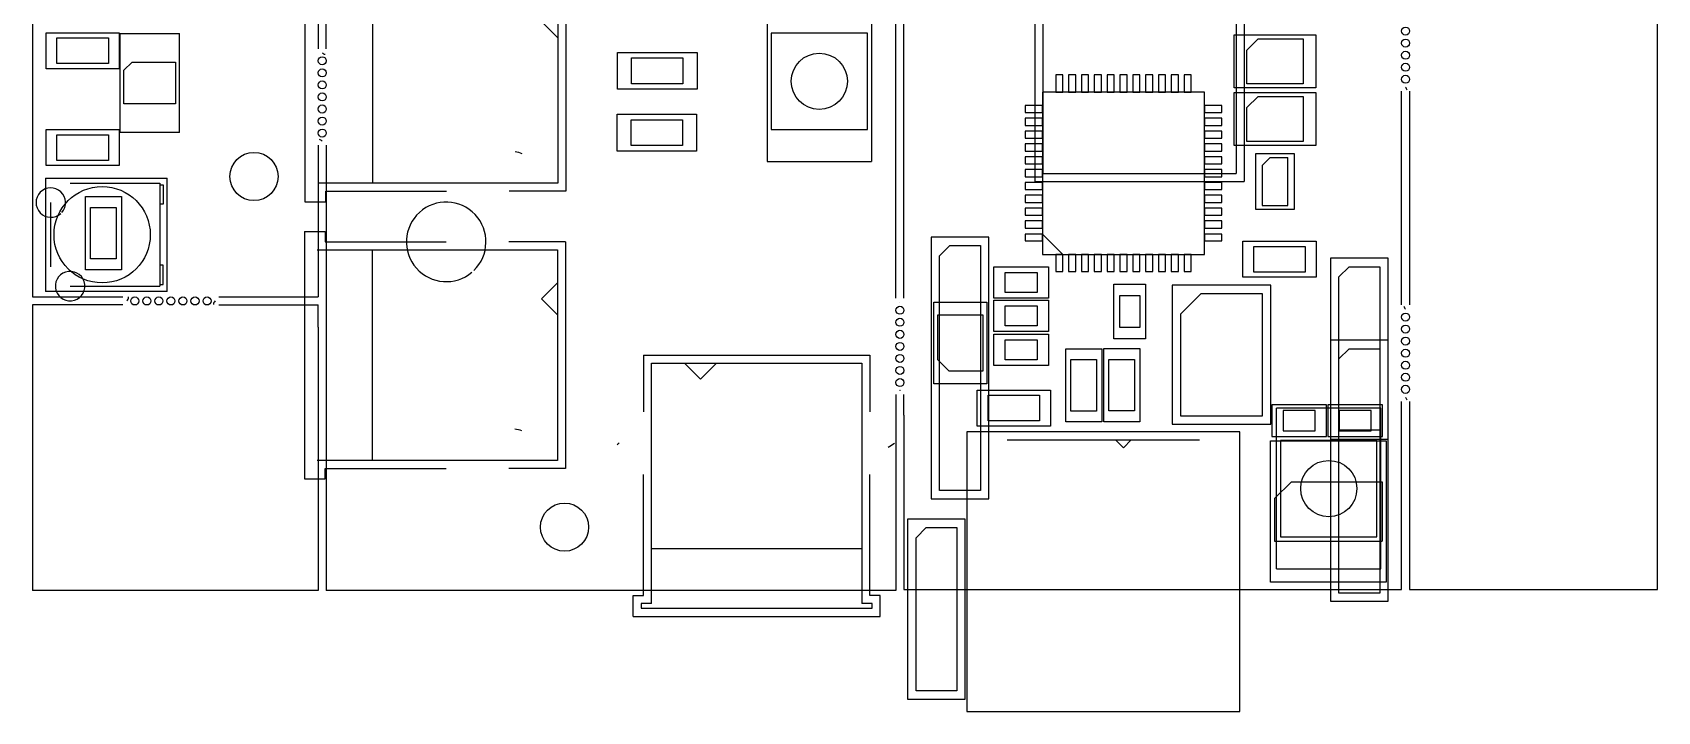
# Model space of a CAD drawing. Header units: metres. Extents: x -52 to 352, y -194 to -36.
# Drawn here: x -51.6 to 49.7, y -174.4 to -132.1 of the extents above; entities that cross this region are included whole.
import ezdxf

# ---------------------------------------------------------------- set-up
doc = ezdxf.new("R2010")
doc.units = ezdxf.units.M

msp = doc.modelspace()

# ---------------------------------------------------------------- linework, layer by layer
at = {"layer": 'BCrtYd', "color": 8}
for p, q in [((-50.75, -141.2), (-50.75, -148.26)), ((-50.75, -141.2), (-43.17, -141.2)), ((-43.17, -148.26), (-43.17, -141.2)), ((-43.17, -148.26), (-50.75, -148.26)), ((29.0595, -155.326), (25.6595, -155.326)), ((25.6595, -155.326), (25.6595, -157.286)), ((29.0595, -157.286), (29.0595, -155.326)), ((32.5595, -155.326), (29.1595, -155.326)), ((29.1595, -155.326), (29.1595, -157.286)), ((32.5595, -157.286), (32.5595, -155.326)), ((25.5845, -157.556), (32.7845, -157.556)), ((25.5845, -166.356), (25.5845, -157.556)), ((25.6595, -157.286), (29.0595, -157.286)), ((29.1595, -157.286), (32.5595, -157.286)), ((32.7845, -157.556), (32.7845, -166.356)), ((32.7845, -166.356), (25.5845, -166.356))]:
    msp.add_line(p, q, dxfattribs=at)
at = {"layer": 'BFab', "color": 6}
for p, q in [((-49.22, -141.53), (-43.62, -141.53)), ((-43.62, -141.53), (-43.62, -147.93)), ((-43.62, -141.63), (-43.42, -141.63)), ((-43.42, -141.63), (-43.42, -142.82)), ((-50.42, -146.73), (-50.42, -142.73)), ((-43.42, -142.83), (-43.62, -142.83)), ((-43.42, -146.63), (-43.62, -146.63)), ((-43.42, -147.83), (-43.42, -146.63)), ((-49.22, -147.93), (-43.62, -147.93)), ((-43.62, -147.83), (-43.42, -147.83)), ((26.3595, -155.681), (26.3595, -156.931)), ((28.3595, -155.681), (26.3595, -155.681)), ((28.3595, -156.931), (28.3595, -155.681)), ((29.8595, -155.681), (29.8595, -156.931)), ((31.8595, -155.681), (29.8595, -155.681)), ((31.8595, -156.931), (31.8595, -155.681)), ((26.3595, -156.931), (28.3595, -156.931)), ((29.8595, -156.931), (31.8595, -156.931)), ((26.8845, -160.106), (25.8345, -161.156)), ((26.8845, -160.106), (32.5345, -160.106)), ((32.5345, -160.106), (32.5345, -163.806)), ((25.8345, -161.156), (25.8345, -163.806)), ((25.8345, -163.806), (32.5345, -163.806))]:
    msp.add_line(p, q, dxfattribs=at)
msp.add_circle((-47.22, -144.73), 3, dxfattribs=at)
for centre, start, end in [((-50.42, -142.73), -41.713436, -47.413436), ((-49.22, -147.93), 6.077129, 5.577129)]:
    msp.add_arc(centre, 0.91844, start, end, dxfattribs=at)
at = {"layer": 'Eco2', "color": 4}
for p, q in [((12.6328, -134.781), (12.201, -134.781)), ((12.201, -134.781), (12.201, -135.8478)), ((12.6328, -135.8478), (12.6328, -134.781)), ((13.4456, -134.781), (12.9884, -134.781)), ((12.9884, -134.781), (12.9884, -135.8478)), ((13.4456, -135.8478), (13.4456, -134.781)), ((13.8012, -134.781), (13.8012, -135.8478)), ((14.233, -134.781), (13.8012, -134.781)), ((14.233, -135.8478), (14.233, -134.781)), ((14.5886, -134.781), (14.5886, -135.8478)), ((15.0458, -134.781), (14.5886, -134.781)), ((15.0458, -135.8478), (15.0458, -134.781)), ((15.8332, -134.781), (15.4014, -134.781)), ((15.4014, -134.781), (15.4014, -135.8478)), ((15.8332, -135.8478), (15.8332, -134.781)), ((16.646, -134.781), (16.1888, -134.781)), ((16.1888, -134.781), (16.1888, -135.8478)), ((16.646, -135.8478), (16.646, -134.781)), ((17.4334, -134.781), (17.0016, -134.781)), ((17.0016, -134.781), (17.0016, -135.8478)), ((17.4334, -135.8478), (17.4334, -134.781)), ((18.2462, -134.781), (17.789, -134.781)), ((17.789, -134.781), (17.789, -135.8478)), ((18.2462, -135.8478), (18.2462, -134.781)), ((18.6018, -134.781), (18.6018, -135.8478)), ((19.0336, -134.781), (18.6018, -134.781)), ((19.0336, -135.8478), (19.0336, -134.781)), ((19.8464, -134.781), (19.3892, -134.781)), ((19.3892, -134.781), (19.3892, -135.8478)), ((19.8464, -135.8478), (19.8464, -134.781)), ((20.202, -134.781), (20.202, -135.8478)), ((20.6338, -134.781), (20.202, -134.781)), ((20.6338, -135.8478), (20.6338, -134.781)), ((11.3628, -136.686), (10.296, -136.686)), ((10.296, -136.686), (10.296, -137.1178)), ((11.3628, -135.8478), (11.3628, -145.957)), ((21.472, -135.8478), (11.3628, -135.8478)), ((11.3628, -137.1178), (11.3628, -136.686)), ((12.201, -135.8478), (12.6328, -135.8478)), ((12.9884, -135.8478), (13.4456, -135.8478)), ((13.8012, -135.8478), (14.233, -135.8478)), ((14.5886, -135.8478), (15.0458, -135.8478)), ((15.4014, -135.8478), (15.8332, -135.8478)), ((16.1888, -135.8478), (16.646, -135.8478)), ((17.0016, -135.8478), (17.4334, -135.8478)), ((17.789, -135.8478), (18.2462, -135.8478)), ((18.6018, -135.8478), (19.0336, -135.8478)), ((19.3892, -135.8478), (19.8464, -135.8478)), ((20.202, -135.8478), (20.6338, -135.8478)), ((21.472, -145.957), (21.472, -135.8478)), ((22.5388, -136.686), (21.472, -136.686)), ((21.472, -136.686), (21.472, -137.1178)), ((22.5388, -137.1178), (22.5388, -136.686)), ((10.296, -137.1178), (11.3628, -137.1178)), ((11.3628, -137.4734), (10.296, -137.4734)), ((10.296, -137.4734), (10.296, -137.9306)), ((11.3628, -137.9306), (11.3628, -137.4734)), ((21.472, -137.1178), (22.5388, -137.1178)), ((22.5388, -137.4734), (21.472, -137.4734)), ((21.472, -137.4734), (21.472, -137.9306)), ((22.5388, -137.9306), (22.5388, -137.4734)), ((10.296, -137.9306), (11.3628, -137.9306)), ((11.3628, -138.2862), (10.296, -138.2862)), ((10.296, -138.2862), (10.296, -138.718)), ((11.3628, -138.718), (11.3628, -138.2862)), ((21.472, -137.9306), (22.5388, -137.9306)), ((21.472, -138.2862), (21.472, -138.718)), ((22.5388, -138.2862), (21.472, -138.2862)), ((22.5388, -138.718), (22.5388, -138.2862)), ((10.296, -138.718), (11.3628, -138.718)), ((11.3628, -139.0736), (10.296, -139.0736)), ((10.296, -139.0736), (10.296, -139.5308)), ((10.296, -139.5308), (11.3628, -139.5308)), ((11.3628, -139.5308), (11.3628, -139.0736)), ((21.472, -138.718), (22.5388, -138.718)), ((22.5388, -139.0736), (21.472, -139.0736)), ((21.472, -139.0736), (21.472, -139.5308)), ((21.472, -139.5308), (22.5388, -139.5308)), ((22.5388, -139.5308), (22.5388, -139.0736)), ((10.296, -139.8864), (10.296, -140.3182)), ((11.3628, -139.8864), (10.296, -139.8864)), ((10.296, -140.3182), (11.3628, -140.3182)), ((11.3628, -140.6738), (10.296, -140.6738)), ((10.296, -140.6738), (10.296, -141.131)), ((11.3628, -140.3182), (11.3628, -139.8864)), ((11.3628, -141.131), (11.3628, -140.6738)), ((22.5388, -139.8864), (21.472, -139.8864)), ((21.472, -139.8864), (21.472, -140.3182)), ((21.472, -140.3182), (22.5388, -140.3182)), ((22.5388, -140.6738), (21.472, -140.6738)), ((21.472, -140.6738), (21.472, -141.131)), ((22.5388, -140.3182), (22.5388, -139.8864)), ((22.5388, -141.131), (22.5388, -140.6738)), ((10.296, -141.131), (11.3628, -141.131)), ((11.3628, -141.4866), (10.296, -141.4866)), ((10.296, -141.4866), (10.296, -141.9184)), ((11.3628, -141.9184), (11.3628, -141.4866)), ((21.472, -141.131), (22.5388, -141.131)), ((22.5388, -141.4866), (21.472, -141.4866)), ((21.472, -141.4866), (21.472, -141.9184)), ((22.5388, -141.9184), (22.5388, -141.4866)), ((10.296, -141.9184), (11.3628, -141.9184)), ((10.296, -142.274), (10.296, -142.7312)), ((11.3628, -142.274), (10.296, -142.274)), ((10.296, -142.7312), (11.3628, -142.7312)), ((11.3628, -142.7312), (11.3628, -142.274)), ((21.472, -141.9184), (22.5388, -141.9184)), ((22.5388, -142.274), (21.472, -142.274)), ((21.472, -142.274), (21.472, -142.7312)), ((21.472, -142.7312), (22.5388, -142.7312)), ((22.5388, -142.7312), (22.5388, -142.274)), ((10.296, -143.0868), (10.296, -143.5186)), ((11.3628, -143.0868), (10.296, -143.0868)), ((10.296, -143.5186), (11.3628, -143.5186)), ((11.3628, -143.5186), (11.3628, -143.0868)), ((22.5388, -143.0868), (21.472, -143.0868)), ((21.472, -143.0868), (21.472, -143.5186)), ((21.472, -143.5186), (22.5388, -143.5186)), ((22.5388, -143.5186), (22.5388, -143.0868)), ((10.296, -143.8742), (10.296, -144.3314)), ((11.3628, -143.8742), (10.296, -143.8742)), ((10.296, -144.3314), (11.3628, -144.3314)), ((10.296, -144.687), (10.296, -145.1188)), ((11.3628, -144.687), (10.296, -144.687)), ((11.3628, -144.3314), (11.3628, -143.8742)), ((12.6328, -145.957), (11.3628, -144.687)), ((11.3628, -145.1188), (11.3628, -144.687)), ((22.5388, -143.8742), (21.472, -143.8742)), ((21.472, -143.8742), (21.472, -144.3314)), ((21.472, -144.3314), (22.5388, -144.3314)), ((21.472, -144.687), (21.472, -145.1188)), ((22.5388, -144.687), (21.472, -144.687)), ((22.5388, -144.3314), (22.5388, -143.8742)), ((22.5388, -145.1188), (22.5388, -144.687)), ((10.296, -145.1188), (11.3628, -145.1188)), ((21.472, -145.1188), (22.5388, -145.1188)), ((11.3628, -145.957), (21.472, -145.957)), ((12.6328, -145.957), (12.201, -145.957)), ((12.201, -145.957), (12.201, -147.0238)), ((12.6328, -147.0238), (12.6328, -145.957)), ((12.9884, -145.957), (12.9884, -147.0238)), ((13.4456, -145.957), (12.9884, -145.957)), ((13.4456, -147.0238), (13.4456, -145.957)), ((13.8012, -145.957), (13.8012, -147.0238)), ((14.233, -145.957), (13.8012, -145.957)), ((14.233, -147.0238), (14.233, -145.957)), ((14.5886, -145.957), (14.5886, -147.0238)), ((15.0458, -145.957), (14.5886, -145.957)), ((15.0458, -147.0238), (15.0458, -145.957)), ((15.4014, -145.957), (15.4014, -147.0238)), ((15.8332, -145.957), (15.4014, -145.957)), ((15.8332, -147.0238), (15.8332, -145.957)), ((16.646, -145.957), (16.1888, -145.957)), ((16.1888, -145.957), (16.1888, -147.0238)), ((16.646, -147.0238), (16.646, -145.957)), ((17.4334, -145.957), (17.0016, -145.957)), ((17.0016, -145.957), (17.0016, -147.0238)), ((17.4334, -147.0238), (17.4334, -145.957)), ((18.2462, -145.957), (17.789, -145.957)), ((17.789, -145.957), (17.789, -147.0238)), ((18.2462, -147.0238), (18.2462, -145.957)), ((18.6018, -145.957), (18.6018, -147.0238)), ((19.0336, -145.957), (18.6018, -145.957)), ((19.0336, -147.0238), (19.0336, -145.957)), ((19.8464, -145.957), (19.3892, -145.957)), ((19.3892, -145.957), (19.3892, -147.0238)), ((19.8464, -147.0238), (19.8464, -145.957)), ((20.202, -145.957), (20.202, -147.0238)), ((20.6338, -145.957), (20.202, -145.957)), ((20.6338, -147.0238), (20.6338, -145.957)), ((12.201, -147.0238), (12.6328, -147.0238)), ((12.9884, -147.0238), (13.4456, -147.0238)), ((13.8012, -147.0238), (14.233, -147.0238)), ((14.5886, -147.0238), (15.0458, -147.0238)), ((15.4014, -147.0238), (15.8332, -147.0238)), ((16.1888, -147.0238), (16.646, -147.0238)), ((17.0016, -147.0238), (17.4334, -147.0238)), ((17.789, -147.0238), (18.2462, -147.0238)), ((18.6018, -147.0238), (19.0336, -147.0238)), ((19.3892, -147.0238), (19.8464, -147.0238)), ((20.202, -147.0238), (20.6338, -147.0238))]:
    msp.add_line(p, q, dxfattribs=at)
at = {"layer": 'Edge', "color": 2}
for p, q in [((-51.56, -64.88), (-51.56, -148.605)), ((-33.76, -78.68), (-33.76, -133.155)), ((-33.26, -133.155), (-33.26, -85.355)), ((2.2395, -148.681), (2.24, -109.72375)), ((49.69, -166.805), (49.69, -119.755)), ((2.7395, -148.681), (2.7345, -125.821)), ((33.74, -149.105), (33.74, -135.80495)), ((34.24, -135.80495), (34.24, -149.105)), ((-33.76, -139.155), (-33.76, -139.505)), ((-33.76, -139.505), (-33.76, -145.505)), ((-33.26, -139.155), (-33.26, -166.88)), ((-33.76, -145.505), (-33.76, -148.605)), ((-51.56, -148.605), (-45.935, -148.605)), ((-39.96, -148.605), (-33.76, -148.605)), ((-45.935, -149.105), (-51.56, -149.105)), ((-51.56, -149.105), (-51.56, -166.88)), ((-39.96, -149.105), (-33.76, -149.105)), ((-33.76, -150.48), (-33.76, -149.105)), ((-33.76, -150.48), (-33.76, -166.88)), ((2.2395, -154.681), (2.24, -166.885)), ((2.7345, -155.971), (2.7395, -154.681)), ((33.7345, -166.821), (33.74, -155.105)), ((34.24, -155.105), (34.24, -166.805)), ((2.7345, -155.971), (2.7345, -161.971)), ((2.7345, -161.971), (2.7345, -166.821)), ((-33.76, -166.88), (-51.56, -166.88)), ((2.24, -166.885), (-33.26, -166.88)), ((2.7345, -166.821), (33.7345, -166.821)), ((34.24, -166.805), (49.69, -166.805))]:
    msp.add_line(p, q, dxfattribs=at)
for centre, radius in [((33.99, -132.05495), 0.25), ((33.99, -132.80495), 0.25), ((33.99, -133.55495), 0.25), ((-33.51, -133.905), 0.25), ((-33.51, -134.655), 0.25), ((33.99, -134.30495), 0.25), ((-33.51, -135.405), 0.25), ((33.99, -135.05495), 0.25), ((-33.51, -136.155), 0.25), ((-33.51, -136.905), 0.25), ((-33.51, -137.655), 0.25), ((-33.51, -138.405), 0.25), ((-37.76, -141.105), 1.5), ((-45.185, -148.855), 0.25), ((-44.435, -148.855), 0.25), ((-43.685, -148.855), 0.25), ((-42.935, -148.855), 0.25), ((-42.185, -148.855), 0.25), ((-41.435, -148.855), 0.25), ((-40.685, -148.855), 0.25), ((2.4895, -149.431), 0.25), ((33.99, -149.855), 0.25), ((2.4895, -150.181), 0.25), ((2.4895, -150.931), 0.25), ((33.99, -150.605), 0.25), ((2.4895, -151.681), 0.25), ((33.99, -151.355), 0.25), ((33.99, -152.105), 0.25), ((2.4895, -152.431), 0.25), ((33.99, -152.855), 0.25), ((2.4895, -153.181), 0.25), ((2.4895, -153.931), 0.25), ((33.99, -153.605), 0.25), ((33.99, -154.355), 0.25), ((-18.41, -162.93), 1.5)]:
    msp.add_circle(centre, radius, dxfattribs=at)
for centre, radius, start, end in [((-33.26, -133.155), 0.353553, -135, -101.24), ((33.74, -135.80495), 0.353518, 10.75427, 44.99427), ((-33.76, -139.155), 0.353553, 45, 78.26), ((-45.935, -148.605), 0.353518, -45, 0.935), ((-39.935, -149.105), 0.353589, 135, 174.935), ((2.7395, -148.681), 0.353589, -137.233771, -134.994271), ((34.24, -149.105), 0.353553, -168.74, -135), ((2.2395, -154.681), 0.353518, 42.25477, 44.99427), ((33.74, -155.105), 0.353553, 10.76, 45)]:
    msp.add_arc(centre, radius, start, end, dxfattribs=at)
at = {"layer": 'FCrtYd', "color": 7}
for p, q in [((10.895, -125.37375), (10.895, -141.42375)), ((23.935, -125.37375), (23.935, -141.42375)), ((-34.59, -127.275), (-34.59, -142.675)), ((-18.33, -127.925), (-18.33, -142.025)), ((-5.785, -130.18), (-5.785, -140.18)), ((0.715, -130.18), (0.715, -140.18)), ((-50.715, -134.4), (-50.715, -132.16)), ((-50.715, -132.16), (-46.155, -132.16)), ((-46.155, -132.16), (-46.155, -134.4)), ((-46.11, -132.2), (-42.41, -132.2)), ((-46.11, -132.2), (-46.11, -138.36)), ((-42.41, -138.36), (-42.41, -132.2)), ((23.3095, -135.596), (23.3095, -132.296)), ((23.3095, -132.296), (28.4095, -132.296)), ((28.4095, -132.296), (28.4095, -135.596)), ((-15.115, -135.68), (-15.115, -133.38)), ((-15.115, -133.38), (-10.155, -133.38)), ((-10.155, -133.38), (-10.155, -135.68)), ((-46.155, -134.4), (-50.715, -134.4)), ((28.4095, -135.596), (23.3095, -135.596)), ((-10.155, -135.68), (-15.115, -135.68)), ((23.3095, -135.871), (28.4095, -135.871)), ((23.3095, -139.171), (23.3095, -135.871)), ((28.4095, -135.871), (28.4095, -139.171)), ((-15.14, -137.23), (-10.18, -137.23)), ((-15.14, -139.53), (-15.14, -137.23)), ((-10.18, -137.23), (-10.18, -139.53)), ((-50.715, -138.185), (-46.155, -138.185)), ((-50.715, -140.425), (-50.715, -138.185)), ((-46.155, -138.185), (-46.155, -140.425)), ((-42.41, -138.36), (-46.11, -138.36)), ((-10.18, -139.53), (-15.14, -139.53)), ((28.4095, -139.171), (23.3095, -139.171)), ((24.655, -139.665), (27.055, -139.665)), ((24.655, -143.165), (24.655, -139.665)), ((27.055, -139.665), (27.055, -143.165)), ((-46.155, -140.425), (-50.715, -140.425)), ((-5.785, -140.18), (0.715, -140.18)), ((10.895, -141.42375), (23.935, -141.42375)), ((-48.265, -142.35), (-46.025, -142.35)), ((-48.265, -146.91), (-48.265, -142.35)), ((-46.025, -142.35), (-46.025, -146.91)), ((-34.59, -142.675), (-33.29, -142.675)), ((-33.29, -142.025), (-25.76, -142.025)), ((-33.29, -142.675), (-33.29, -142.025)), ((-18.33, -142.025), (-21.86, -142.025)), ((27.055, -143.165), (24.655, -143.165)), ((-34.615, -144.525), (-33.315, -144.525)), ((-34.615, -144.525), (-34.615, -159.925)), ((-33.315, -144.525), (-33.315, -145.175)), ((-33.315, -145.175), (-25.785, -145.175)), ((-18.355, -145.175), (-21.885, -145.175)), ((-18.355, -145.175), (-18.355, -159.275)), ((8.03, -144.8774), (4.43, -144.8774)), ((4.43, -144.8774), (4.43, -161.1774)), ((8.03, -161.1774), (8.03, -144.8774)), ((23.8545, -145.136), (28.4145, -145.136)), ((23.8545, -147.376), (23.8545, -145.136)), ((28.4145, -145.136), (28.4145, -147.376)), ((8.3424, -148.6824), (8.3424, -146.7224)), ((8.3424, -146.7224), (11.7424, -146.7224)), ((11.7424, -146.7224), (11.7424, -148.6824)), ((29.3095, -146.196), (29.3095, -167.546)), ((32.9095, -146.196), (29.3095, -146.196)), ((32.9095, -167.546), (32.9095, -146.196)), ((-46.025, -146.91), (-48.265, -146.91)), ((15.825, -151.215), (15.825, -147.815)), ((15.825, -147.815), (17.785, -147.815)), ((17.785, -147.815), (17.785, -151.215)), ((28.4145, -147.376), (23.8545, -147.376)), ((11.7424, -148.6824), (8.3424, -148.6824)), ((8.3424, -150.7574), (8.3424, -148.7974)), ((8.3424, -148.7974), (11.7424, -148.7974)), ((11.7424, -148.7974), (11.7424, -150.7574)), ((19.455, -147.865), (19.455, -156.515)), ((25.605, -147.865), (19.455, -147.865)), ((25.605, -156.515), (25.605, -147.865)), ((4.6095, -154.021), (4.6095, -148.921)), ((4.6095, -148.921), (7.9095, -148.921)), ((7.9095, -148.921), (7.9095, -154.021)), ((11.7424, -150.7574), (8.3424, -150.7574)), ((8.3345, -150.916), (11.7345, -150.916)), ((8.3345, -152.876), (8.3345, -150.916)), ((11.7345, -150.916), (11.7345, -152.876)), ((12.8205, -156.384), (12.8205, -151.824)), ((12.8205, -151.824), (15.0605, -151.824)), ((15.0605, -151.824), (15.0605, -156.384)), ((15.1895, -151.816), (17.4295, -151.816)), ((15.1895, -156.376), (15.1895, -151.816)), ((17.785, -151.215), (15.825, -151.215)), ((17.4295, -151.816), (17.4295, -156.376)), ((32.9095, -151.296), (29.3095, -151.296)), ((29.3095, -151.296), (29.3095, -157.446)), ((32.9095, -157.446), (32.9095, -151.296)), ((-13.485, -152.225), (0.615, -152.225)), ((-13.485, -152.225), (-13.485, -155.755)), ((0.615, -152.225), (0.615, -155.755)), ((11.7345, -152.876), (8.3345, -152.876)), ((7.9095, -154.021), (4.6095, -154.021)), ((7.3045, -156.641), (7.3045, -154.401)), ((7.3045, -154.401), (11.8645, -154.401)), ((11.8645, -154.401), (11.8645, -156.641)), ((25.9595, -165.531), (25.9595, -155.531)), ((32.4595, -155.531), (25.9595, -155.531)), ((32.4595, -165.531), (32.4595, -155.531)), ((11.8645, -156.641), (7.3045, -156.641)), ((15.0605, -156.384), (12.8205, -156.384)), ((17.4295, -156.376), (15.1895, -156.376)), ((19.455, -156.515), (25.605, -156.515)), ((23.6595, -157.006), (6.6595, -157.006)), ((6.6595, -157.006), (6.6595, -174.406)), ((23.6595, -174.406), (23.6595, -157.006)), ((29.3095, -157.446), (32.9095, -157.446)), ((-34.615, -159.925), (-33.315, -159.925)), ((-33.315, -159.275), (-25.785, -159.275)), ((-33.315, -159.925), (-33.315, -159.275)), ((-18.355, -159.275), (-21.885, -159.275)), ((-13.485, -167.185), (-13.485, -159.655)), ((0.615, -167.185), (0.615, -159.655)), ((4.43, -161.1774), (8.03, -161.1774)), ((2.9595, -162.431), (2.9595, -173.631)), ((6.5595, -162.431), (2.9595, -162.431)), ((6.5595, -173.631), (6.5595, -162.431)), ((25.9595, -165.531), (32.4595, -165.531)), ((-14.135, -167.185), (-13.485, -167.185)), ((-14.135, -168.485), (-14.135, -167.185)), ((1.265, -167.185), (0.615, -167.185)), ((1.265, -168.485), (1.265, -167.185)), ((29.3095, -167.546), (32.9095, -167.546)), ((-14.135, -168.485), (1.265, -168.485)), ((2.9595, -173.631), (6.5595, -173.631)), ((6.6595, -174.406), (23.6595, -174.406))]:
    msp.add_line(p, q, dxfattribs=at)
for centre, start, end in [((-21.86, -142.025), 70.731698, 81.281698), ((-25.785, -145.175), -45.946874, -49.496874), ((-21.885, -159.275), 70.731698, 81.281698), ((-13.485, -159.655), 128.085672, 131.635672), ((0.615, -155.755), -62.464328, -51.914328)]:
    msp.add_arc(centre, 2.477483, start, end, dxfattribs=at)
at = {"layer": 'FFab', "color": 5}
for p, q in [((11.39, -122.12375), (11.39, -140.92375)), ((23.44, -122.12375), (23.44, -140.92375)), ((-30.37, -128.425), (-30.37, -141.525)), ((-18.83, -128.425), (-18.83, -141.525)), ((-19.83, -131.475), (-18.83, -132.475)), ((-50.035, -134.08), (-50.035, -132.48)), ((-50.035, -132.48), (-46.835, -132.48)), ((-46.835, -132.48), (-46.835, -134.08)), ((0.465, -132.18), (-5.535, -132.18)), ((-5.535, -132.18), (-5.535, -138.18)), ((0.465, -138.18), (0.465, -132.18)), ((24.8095, -132.546), (24.1095, -133.246)), ((24.8095, -132.546), (27.6095, -132.546)), ((27.6095, -132.546), (27.6095, -135.346)), ((24.1095, -135.346), (24.1095, -133.246)), ((-46.835, -134.08), (-50.035, -134.08)), ((-45.86, -134.48), (-45.36, -133.98)), ((-45.86, -136.58), (-45.86, -134.48)), ((-45.36, -133.98), (-42.66, -133.98)), ((-42.66, -133.98), (-42.66, -136.58)), ((-14.235, -135.33), (-14.235, -133.73)), ((-14.235, -133.73), (-11.035, -133.73)), ((-11.035, -133.73), (-11.035, -135.33)), ((-11.035, -135.33), (-14.235, -135.33)), ((27.6095, -135.346), (24.1095, -135.346)), ((-42.66, -136.58), (-45.86, -136.58)), ((24.8095, -136.121), (24.1095, -136.821)), ((24.8095, -136.121), (27.6095, -136.121)), ((27.6095, -136.121), (27.6095, -138.921)), ((-14.26, -139.18), (-14.26, -137.58)), ((-14.26, -137.58), (-11.06, -137.58)), ((-11.06, -137.58), (-11.06, -139.18)), ((24.1095, -138.921), (24.1095, -136.821)), ((-50.035, -140.105), (-50.035, -138.505)), ((-50.035, -138.505), (-46.835, -138.505)), ((-46.835, -138.505), (-46.835, -140.105)), ((-5.535, -138.18), (0.465, -138.18)), ((-11.06, -139.18), (-14.26, -139.18)), ((27.6095, -138.921), (24.1095, -138.921)), ((-46.835, -140.105), (-50.035, -140.105)), ((25.055, -140.415), (25.555, -139.915)), ((25.055, -140.415), (25.055, -142.915)), ((25.555, -139.915), (26.655, -139.915)), ((26.655, -142.915), (26.655, -139.915)), ((-18.83, -141.525), (-33.79, -141.525)), ((11.39, -140.92375), (23.44, -140.92375)), ((-47.945, -146.23), (-47.945, -143.03)), ((-47.945, -143.03), (-46.345, -143.03)), ((-46.345, -143.03), (-46.345, -146.23)), ((25.055, -142.915), (26.655, -142.915)), ((-33.815, -145.675), (-18.855, -145.675)), ((-30.395, -145.675), (-30.395, -158.775)), ((-18.855, -145.675), (-18.855, -158.775)), ((4.96, -146.0424), (5.595, -145.4074)), ((5.595, -145.4074), (7.5, -145.4074)), ((7.5, -145.4074), (7.5, -160.6474)), ((24.5345, -147.056), (24.5345, -145.456)), ((24.5345, -145.456), (27.7345, -145.456)), ((27.7345, -145.456), (27.7345, -147.056)), ((-46.345, -146.23), (-47.945, -146.23)), ((4.96, -160.6474), (4.96, -146.0424)), ((29.8395, -147.361), (30.4745, -146.726)), ((30.4745, -146.726), (32.3795, -146.726)), ((32.3795, -146.726), (32.3795, -167.046)), ((-18.855, -147.725), (-19.855, -148.725)), ((9.0424, -148.3274), (9.0424, -147.0774)), ((9.0424, -147.0774), (11.0424, -147.0774)), ((11.0424, -147.0774), (11.0424, -148.3274)), ((27.7345, -147.056), (24.5345, -147.056)), ((29.8395, -167.046), (29.8395, -147.361)), ((-19.855, -148.725), (-18.855, -149.725)), ((11.0424, -148.3274), (9.0424, -148.3274)), ((16.18, -148.515), (17.43, -148.515)), ((16.18, -150.515), (16.18, -148.515)), ((17.43, -148.515), (17.43, -150.515)), ((19.985, -149.665), (21.255, -148.395)), ((21.255, -148.395), (25.065, -148.395)), ((25.065, -148.395), (25.065, -156.015)), ((4.8595, -152.521), (4.8595, -149.721)), ((4.8595, -149.721), (7.6595, -149.721)), ((7.6595, -149.721), (7.6595, -153.221)), ((9.0424, -149.1524), (11.0424, -149.1524)), ((9.0424, -150.4024), (9.0424, -149.1524)), ((11.0424, -149.1524), (11.0424, -150.4024)), ((19.985, -156.015), (19.985, -149.665)), ((11.0424, -150.4024), (9.0424, -150.4024)), ((17.43, -150.515), (16.18, -150.515)), ((9.0345, -151.271), (11.0345, -151.271)), ((9.0345, -152.521), (9.0345, -151.271)), ((11.0345, -151.271), (11.0345, -152.521)), ((29.8395, -152.461), (30.4745, -151.826)), ((30.4745, -151.826), (32.3795, -151.826)), ((32.3795, -151.826), (32.3795, -156.906)), ((-12.985, -167.685), (-12.985, -152.725)), ((-12.985, -152.725), (0.115, -152.725)), ((-10.935, -152.725), (-9.935, -153.725)), ((-9.935, -153.725), (-8.935, -152.725)), ((0.115, -152.725), (0.115, -167.685)), ((4.8595, -152.521), (5.5595, -153.221)), ((11.0345, -152.521), (9.0345, -152.521)), ((13.1405, -155.704), (13.1405, -152.504)), ((13.1405, -152.504), (14.7405, -152.504)), ((14.7405, -152.504), (14.7405, -155.704)), ((15.5095, -155.696), (15.5095, -152.496)), ((15.5095, -152.496), (17.1095, -152.496)), ((17.1095, -152.496), (17.1095, -155.696)), ((29.8395, -156.906), (29.8395, -152.461)), ((7.6595, -153.221), (5.5595, -153.221)), ((7.9845, -154.721), (11.1845, -154.721)), ((7.9845, -156.321), (7.9845, -154.721)), ((11.1845, -154.721), (11.1845, -156.321)), ((14.7405, -155.704), (13.1405, -155.704)), ((17.1095, -155.696), (15.5095, -155.696)), ((11.1845, -156.321), (7.9845, -156.321)), ((25.065, -156.015), (19.985, -156.015)), ((32.3795, -156.906), (29.8395, -156.906)), ((9.1595, -157.506), (21.1595, -157.506)), ((15.9195, -157.506), (16.4095, -157.996)), ((16.4095, -157.996), (16.8995, -157.506)), ((32.2095, -157.531), (26.2095, -157.531)), ((26.2095, -157.531), (26.2095, -163.531)), ((32.2095, -163.531), (32.2095, -157.531)), ((-18.855, -158.775), (-33.815, -158.775)), ((7.5, -160.6474), (4.96, -160.6474)), ((3.4895, -163.596), (4.1245, -162.961)), ((4.1245, -162.961), (6.0295, -162.961)), ((6.0295, -162.961), (6.0295, -173.121)), ((3.4895, -173.121), (3.4895, -163.596)), ((26.2095, -163.531), (32.2095, -163.531)), ((-12.985, -164.265), (0.115, -164.265)), ((32.3795, -167.046), (29.8395, -167.046)), ((-12.985, -167.685), (-13.635, -167.685)), ((-13.635, -167.685), (-13.635, -167.985)), ((-13.635, -167.985), (0.765, -167.985)), ((0.765, -167.685), (0.115, -167.685)), ((0.765, -167.985), (0.765, -167.685)), ((6.0295, -173.121), (3.4895, -173.121))]:
    msp.add_line(p, q, dxfattribs=at)
for centre in [(-2.535, -135.18), (29.2095, -160.531)]:
    msp.add_circle(centre, 1.750714, dxfattribs=at)

doc.saveas('drawing.dxf')
